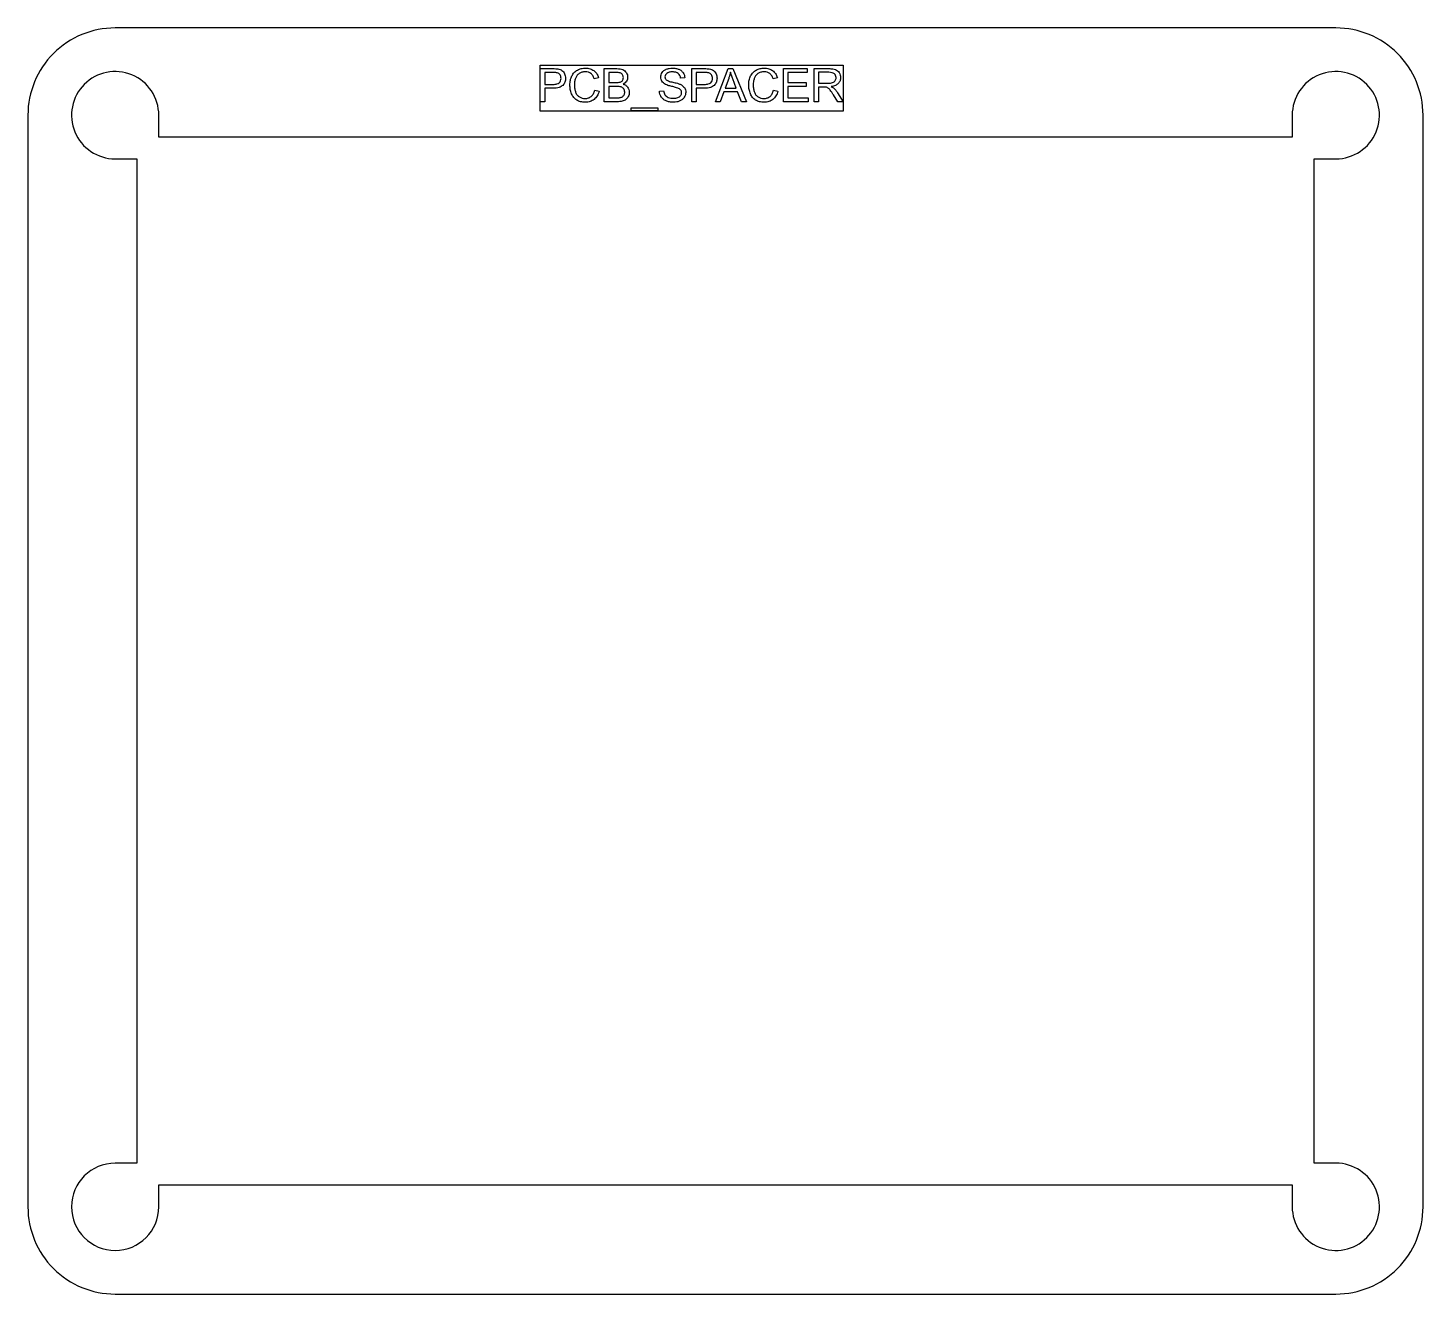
# Model space of a CAD drawing. Header units: millimetres. Extents: x -270 to -4, y 9 to 185.
# Drawn here: x -269.9 to -205.9, y 126.6 to 184.6 of the extents above; entities that cross this region are included whole.
import ezdxf

# ---------------------------------------------------------------- set-up
doc = ezdxf.new("R2010")
doc.units = ezdxf.units.MM
doc.layers.get('0').update_dxf_attribs({"linetype": 'CONTINUOUS'})

msp = doc.modelspace()

# ---------------------------------------------------------------- linework, layer by layer
for p, q in [((-246.394, 181.21), (-246.394, 182.725)), ((-246.394, 182.725), (-245.822, 182.725)), ((-245.806, 182.546), (-246.193, 182.546)), ((-246.193, 182.546), (-246.193, 182.004)), ((-243.726, 182.309), (-243.924, 182.263)), ((-243.462, 181.21), (-243.462, 182.725)), ((-243.462, 182.725), (-242.893, 182.725)), ((-242.958, 182.546), (-243.261, 182.546)), ((-243.261, 182.546), (-243.261, 182.088)), ((-239.772, 182.298), (-239.964, 182.283)), ((-239.453, 181.21), (-239.453, 182.725)), ((-239.453, 182.725), (-238.881, 182.725)), ((-238.865, 182.546), (-239.252, 182.546)), ((-239.252, 182.546), (-239.252, 182.004)), ((-238.364, 181.21), (-237.782, 182.725)), ((-237.761, 182.276), (-237.927, 181.832)), ((-237.782, 182.725), (-237.566, 182.725)), ((-237.566, 182.725), (-236.946, 181.21)), ((-235.53, 182.309), (-235.728, 182.263)), ((-235.253, 181.21), (-235.253, 182.725)), ((-235.253, 182.725), (-234.158, 182.725)), ((-234.158, 182.546), (-235.053, 182.546)), ((-235.053, 182.546), (-235.053, 182.082)), ((-234.158, 182.725), (-234.158, 182.546)), ((-233.843, 181.21), (-233.843, 182.725)), ((-233.843, 182.725), (-233.171, 182.725)), ((-233.163, 182.557), (-233.642, 182.557)), ((-233.642, 182.557), (-233.642, 182.056)), ((-246.193, 182.004), (-245.802, 182.004)), ((-245.805, 181.826), (-246.193, 181.826)), ((-246.193, 181.826), (-246.193, 181.21)), ((-243.901, 181.741), (-243.7, 181.69)), ((-243.261, 182.088), (-242.934, 182.088)), ((-242.911, 181.909), (-243.261, 181.909)), ((-243.261, 181.909), (-243.261, 181.388)), ((-240.933, 181.696), (-240.744, 181.713)), ((-239.252, 182.004), (-238.86, 182.004)), ((-238.864, 181.826), (-239.252, 181.826)), ((-239.252, 181.826), (-239.252, 181.21)), ((-237.985, 181.668), (-238.151, 181.21)), ((-237.352, 181.668), (-237.985, 181.668)), ((-237.927, 181.832), (-237.414, 181.832)), ((-237.414, 181.832), (-237.572, 182.251)), ((-237.175, 181.21), (-237.352, 181.668)), ((-235.705, 181.741), (-235.505, 181.69)), ((-235.053, 182.082), (-234.215, 182.082)), ((-234.215, 181.904), (-235.053, 181.904)), ((-235.053, 181.904), (-235.053, 181.388)), ((-234.215, 182.082), (-234.215, 181.904)), ((-233.642, 182.056), (-233.211, 182.056)), ((-233.41, 181.882), (-233.642, 181.882)), ((-233.642, 181.882), (-233.642, 181.21)), ((-232.771, 181.622), (-232.507, 181.21)), ((-246.193, 181.21), (-246.394, 181.21)), ((-242.884, 181.21), (-243.462, 181.21)), ((-243.261, 181.388), (-242.884, 181.388)), ((-239.252, 181.21), (-239.453, 181.21)), ((-238.151, 181.21), (-238.364, 181.21)), ((-236.946, 181.21), (-237.175, 181.21)), ((-234.123, 181.21), (-235.253, 181.21)), ((-235.053, 181.388), (-234.123, 181.388)), ((-234.123, 181.388), (-234.123, 181.21)), ((-233.642, 181.21), (-233.843, 181.21)), ((-232.76, 181.21), (-232.96, 181.525)), ((-232.507, 181.21), (-232.76, 181.21)), ((-242.237, 180.789), (-242.237, 180.923)), ((-242.237, 180.923), (-241.004, 180.923)), ((-241.004, 180.789), (-242.237, 180.789)), ((-241.004, 180.923), (-241.004, 180.789))]:
    msp.add_line(p, q)
for points in [[(-269.882, 130.571, 0.414214), (-265.882, 126.571), (-209.932, 126.571, 0.414214), (-205.932, 130.571), (-205.932, 180.591, 0.414214), (-209.932, 184.591), (-265.882, 184.591, 0.414214), (-269.882, 180.591)], [(-265.882, 132.571, 2.414213), (-263.882, 130.571), (-263.882, 131.571), (-211.932, 131.571), (-211.932, 130.571, 2.414214), (-209.932, 132.571), (-210.932, 132.571), (-210.932, 178.591), (-209.932, 178.591, 2.414216), (-211.932, 180.591), (-211.932, 179.591), (-263.882, 179.591), (-263.882, 180.591, 2.414215), (-265.882, 178.591), (-264.882, 178.591), (-264.882, 132.571)]]:
    msp.add_lwpolyline(points, format="xyb", close=True)
msp.add_lwpolyline([(-232.517, 180.769), (-246.404, 180.769), (-246.404, 182.886), (-232.517, 182.886)], close=True)
for points, knots in [([(-245.822, 182.725), (-245.778, 182.725), (-245.701, 182.724), (-245.624, 182.714), (-245.592, 182.71)], [0, 0, 0, 0, 0.01331162, 0.02311292, 0.02311292, 0.02311292, 0.02311292]), ([(-245.619, 182.533), (-245.643, 182.536), (-245.705, 182.546), (-245.767, 182.546), (-245.806, 182.546)], [0, 0, 0, 0, 0.00727897, 0.01878191, 0.01878191, 0.01878191, 0.01878191]), ([(-245.492, 182.443), (-245.509, 182.464), (-245.544, 182.505), (-245.594, 182.523), (-245.619, 182.533)], [0, 0, 0, 0, 0.00791117, 0.01574246, 0.01574246, 0.01574246, 0.01574246]), ([(-245.592, 182.71), (-245.557, 182.703), (-245.491, 182.69), (-245.432, 182.656), (-245.405, 182.639)], [0, 0, 0, 0, 0.01060721, 0.02012395, 0.02012395, 0.02012395, 0.02012395]), ([(-245.526, 182.077), (-245.502, 182.104), (-245.452, 182.163), (-245.447, 182.24), (-245.444, 182.28)], [0, 0, 0, 0, 0.01064518, 0.02247567, 0.02247567, 0.02247567, 0.02247567]), ([(-245.444, 182.28), (-245.446, 182.31), (-245.449, 182.369), (-245.478, 182.419), (-245.492, 182.443)], [0, 0, 0, 0, 0.00890519, 0.01718524, 0.01718524, 0.01718524, 0.01718524]), ([(-245.405, 182.639), (-245.381, 182.62), (-245.331, 182.579), (-245.299, 182.523), (-245.283, 182.493)], [0, 0, 0, 0, 0.00925279, 0.01916926, 0.01916926, 0.01916926, 0.01916926]), ([(-245.237, 182.287), (-245.242, 182.225), (-245.251, 182.104), (-245.324, 182.007), (-245.36, 181.959)], [0, 0, 0, 0, 0.01810434, 0.03560296, 0.03560296, 0.03560296, 0.03560296]), ([(-245.283, 182.493), (-245.27, 182.461), (-245.243, 182.395), (-245.239, 182.323), (-245.237, 182.287)], [0, 0, 0, 0, 0.01045561, 0.02131704, 0.02131704, 0.02131704, 0.02131704]), ([(-245.04, 181.979), (-245.037, 182.053), (-245.031, 182.197), (-244.976, 182.329), (-244.95, 182.391)], [0, 0, 0, 0, 0.02227138, 0.04257123, 0.04257123, 0.04257123, 0.04257123]), ([(-244.95, 182.391), (-244.916, 182.446), (-244.851, 182.555), (-244.745, 182.625), (-244.692, 182.659)], [0, 0, 0, 0, 0.01898323, 0.03756669, 0.03756669, 0.03756669, 0.03756669]), ([(-244.786, 182.271), (-244.8, 182.223), (-244.827, 182.128), (-244.831, 182.029), (-244.833, 181.98)], [0, 0, 0, 0, 0.01476436, 0.02957869, 0.02957869, 0.02957869, 0.02957869]), ([(-244.621, 182.495), (-244.657, 182.465), (-244.73, 182.403), (-244.767, 182.315), (-244.786, 182.271)], [0, 0, 0, 0, 0.01399572, 0.02823827, 0.02823827, 0.02823827, 0.02823827]), ([(-244.692, 182.659), (-244.635, 182.686), (-244.518, 182.74), (-244.39, 182.747), (-244.325, 182.751)], [0, 0, 0, 0, 0.01882566, 0.03817203, 0.03817203, 0.03817203, 0.03817203]), ([(-244.329, 182.579), (-244.384, 182.576), (-244.488, 182.571), (-244.578, 182.52), (-244.621, 182.495)], [0, 0, 0, 0, 0.01616869, 0.03075391, 0.03075391, 0.03075391, 0.03075391]), ([(-244.077, 182.504), (-244.113, 182.526), (-244.191, 182.572), (-244.281, 182.577), (-244.329, 182.579)], [0, 0, 0, 0, 0.01265299, 0.02668135, 0.02668135, 0.02668135, 0.02668135]), ([(-244.325, 182.751), (-244.253, 182.747), (-244.116, 182.739), (-243.999, 182.669), (-243.942, 182.635)], [0, 0, 0, 0, 0.02112812, 0.04049471, 0.04049471, 0.04049471, 0.04049471]), ([(-243.924, 182.263), (-243.942, 182.313), (-243.975, 182.405), (-244.045, 182.473), (-244.077, 182.504)], [0, 0, 0, 0, 0.01568085, 0.02887115, 0.02887115, 0.02887115, 0.02887115]), ([(-243.942, 182.635), (-243.894, 182.591), (-243.795, 182.501), (-243.75, 182.375), (-243.726, 182.309)], [0, 0, 0, 0, 0.01915523, 0.03961109, 0.03961109, 0.03961109, 0.03961109]), ([(-242.728, 182.525), (-242.758, 182.531), (-242.834, 182.546), (-242.912, 182.546), (-242.958, 182.546)], [0, 0, 0, 0, 0.00925827, 0.02319517, 0.02319517, 0.02319517, 0.02319517]), ([(-242.893, 182.725), (-242.841, 182.724), (-242.745, 182.722), (-242.655, 182.692), (-242.615, 182.679)], [0, 0, 0, 0, 0.01568728, 0.0283738, 0.0283738, 0.0283738, 0.0283738]), ([(-242.625, 182.446), (-242.638, 182.464), (-242.665, 182.5), (-242.707, 182.516), (-242.728, 182.525)], [0, 0, 0, 0, 0.00652994, 0.01319748, 0.01319748, 0.01319748, 0.01319748]), ([(-242.627, 182.181), (-242.616, 182.2), (-242.592, 182.241), (-242.59, 182.289), (-242.588, 182.313)], [0, 0, 0, 0, 0.00661562, 0.01396615, 0.01396615, 0.01396615, 0.01396615]), ([(-242.588, 182.313), (-242.59, 182.338), (-242.592, 182.384), (-242.614, 182.426), (-242.625, 182.446)], [0, 0, 0, 0, 0.00715003, 0.01390688, 0.01390688, 0.01390688, 0.01390688]), ([(-242.615, 182.679), (-242.582, 182.661), (-242.516, 182.627), (-242.472, 182.567), (-242.45, 182.537)], [0, 0, 0, 0, 0.01102659, 0.02195102, 0.02195102, 0.02195102, 0.02195102]), ([(-242.45, 182.537), (-242.433, 182.505), (-242.399, 182.443), (-242.394, 182.372), (-242.391, 182.337)], [0, 0, 0, 0, 0.01074756, 0.02107404, 0.02107404, 0.02107404, 0.02107404]), ([(-242.391, 182.337), (-242.393, 182.305), (-242.398, 182.24), (-242.428, 182.183), (-242.444, 182.154)], [0, 0, 0, 0, 0.00952258, 0.01922685, 0.01922685, 0.01922685, 0.01922685]), ([(-240.875, 182.333), (-240.872, 182.371), (-240.866, 182.447), (-240.829, 182.514), (-240.81, 182.547)], [0, 0, 0, 0, 0.01121629, 0.0226589, 0.0226589, 0.0226589, 0.0226589]), ([(-240.822, 182.144), (-240.837, 182.174), (-240.869, 182.233), (-240.873, 182.299), (-240.875, 182.333)], [0, 0, 0, 0, 0.00977905, 0.01980259, 0.01980259, 0.01980259, 0.01980259]), ([(-240.81, 182.547), (-240.785, 182.579), (-240.733, 182.644), (-240.658, 182.68), (-240.62, 182.699)], [0, 0, 0, 0, 0.0118789, 0.02459588, 0.02459588, 0.02459588, 0.02459588]), ([(-240.598, 182.507), (-240.623, 182.484), (-240.669, 182.441), (-240.678, 182.377), (-240.682, 182.346)], [0, 0, 0, 0, 0.00964234, 0.01860738, 0.01860738, 0.01860738, 0.01860738]), ([(-240.682, 182.346), (-240.679, 182.321), (-240.674, 182.269), (-240.64, 182.231), (-240.623, 182.212)], [0, 0, 0, 0, 0.00758577, 0.01503263, 0.01503263, 0.01503263, 0.01503263]), ([(-240.62, 182.699), (-240.576, 182.714), (-240.486, 182.745), (-240.391, 182.749), (-240.342, 182.751)], [0, 0, 0, 0, 0.01376047, 0.02841613, 0.02841613, 0.02841613, 0.02841613]), ([(-240.333, 182.574), (-240.387, 182.573), (-240.481, 182.572), (-240.563, 182.527), (-240.598, 182.507)], [0, 0, 0, 0, 0.01581065, 0.02770044, 0.02770044, 0.02770044, 0.02770044]), ([(-240.342, 182.751), (-240.288, 182.749), (-240.186, 182.745), (-240.09, 182.712), (-240.044, 182.696)], [0, 0, 0, 0, 0.01590967, 0.03035692, 0.03035692, 0.03035692, 0.03035692]), ([(-240.069, 182.5), (-240.105, 182.522), (-240.186, 182.57), (-240.281, 182.572), (-240.333, 182.574)], [0, 0, 0, 0, 0.01236411, 0.02780848, 0.02780848, 0.02780848, 0.02780848]), ([(-239.964, 182.283), (-239.971, 182.328), (-239.985, 182.411), (-240.042, 182.472), (-240.069, 182.5)], [0, 0, 0, 0, 0.01305885, 0.0245925, 0.0245925, 0.0245925, 0.0245925]), ([(-240.044, 182.696), (-240.004, 182.677), (-239.926, 182.638), (-239.873, 182.57), (-239.846, 182.537)], [0, 0, 0, 0, 0.01320996, 0.02572144, 0.02572144, 0.02572144, 0.02572144]), ([(-239.846, 182.537), (-239.826, 182.5), (-239.785, 182.426), (-239.776, 182.341), (-239.772, 182.298)], [0, 0, 0, 0, 0.01243626, 0.02524759, 0.02524759, 0.02524759, 0.02524759]), ([(-238.881, 182.725), (-238.837, 182.725), (-238.76, 182.724), (-238.683, 182.714), (-238.651, 182.71)], [0, 0, 0, 0, 0.01331159, 0.02311292, 0.02311292, 0.02311292, 0.02311292]), ([(-238.678, 182.533), (-238.702, 182.536), (-238.763, 182.546), (-238.826, 182.546), (-238.865, 182.546)], [0, 0, 0, 0, 0.00727897, 0.01878191, 0.01878191, 0.01878191, 0.01878191]), ([(-238.551, 182.443), (-238.568, 182.464), (-238.602, 182.505), (-238.653, 182.523), (-238.678, 182.533)], [0, 0, 0, 0, 0.00791117, 0.01574244, 0.01574244, 0.01574244, 0.01574244]), ([(-238.651, 182.71), (-238.616, 182.703), (-238.549, 182.69), (-238.491, 182.656), (-238.464, 182.639)], [0, 0, 0, 0, 0.01060725, 0.02012396, 0.02012396, 0.02012396, 0.02012396]), ([(-238.585, 182.077), (-238.561, 182.104), (-238.51, 182.163), (-238.505, 182.24), (-238.503, 182.28)], [0, 0, 0, 0, 0.01064517, 0.02247566, 0.02247566, 0.02247566, 0.02247566]), ([(-238.503, 182.28), (-238.505, 182.31), (-238.508, 182.369), (-238.537, 182.419), (-238.551, 182.443)], [0, 0, 0, 0, 0.00890519, 0.01718523, 0.01718523, 0.01718523, 0.01718523]), ([(-238.464, 182.639), (-238.439, 182.62), (-238.389, 182.579), (-238.358, 182.523), (-238.342, 182.493)], [0, 0, 0, 0, 0.00925285, 0.01916929, 0.01916929, 0.01916929, 0.01916929]), ([(-238.296, 182.287), (-238.301, 182.225), (-238.31, 182.104), (-238.383, 182.007), (-238.419, 181.959)], [0, 0, 0, 0, 0.01810434, 0.03560298, 0.03560298, 0.03560298, 0.03560298]), ([(-238.342, 182.493), (-238.329, 182.461), (-238.301, 182.395), (-238.298, 182.323), (-238.296, 182.287)], [0, 0, 0, 0, 0.01045562, 0.02131705, 0.02131705, 0.02131705, 0.02131705]), ([(-237.679, 182.566), (-237.69, 182.517), (-237.711, 182.419), (-237.744, 182.324), (-237.761, 182.276)], [0, 0, 0, 0, 0.01493419, 0.03009147, 0.03009147, 0.03009147, 0.03009147]), ([(-237.572, 182.251), (-237.593, 182.309), (-237.632, 182.413), (-237.665, 182.519), (-237.679, 182.566)], [0, 0, 0, 0, 0.01852106, 0.03321365, 0.03321365, 0.03321365, 0.03321365]), ([(-236.844, 181.979), (-236.841, 182.053), (-236.835, 182.197), (-236.78, 182.329), (-236.754, 182.391)], [0, 0, 0, 0, 0.02227137, 0.04257124, 0.04257124, 0.04257124, 0.04257124]), ([(-236.754, 182.391), (-236.721, 182.446), (-236.655, 182.555), (-236.549, 182.625), (-236.496, 182.659)], [0, 0, 0, 0, 0.01898321, 0.03756672, 0.03756672, 0.03756672, 0.03756672]), ([(-236.59, 182.271), (-236.604, 182.223), (-236.631, 182.128), (-236.635, 182.029), (-236.637, 181.98)], [0, 0, 0, 0, 0.01476436, 0.02957869, 0.02957869, 0.02957869, 0.02957869]), ([(-236.425, 182.495), (-236.461, 182.465), (-236.534, 182.403), (-236.571, 182.315), (-236.59, 182.271)], [0, 0, 0, 0, 0.01399574, 0.0282383, 0.0282383, 0.0282383, 0.0282383]), ([(-236.496, 182.659), (-236.439, 182.686), (-236.322, 182.74), (-236.194, 182.747), (-236.129, 182.751)], [0, 0, 0, 0, 0.01882568, 0.03817199, 0.03817199, 0.03817199, 0.03817199]), ([(-236.133, 182.579), (-236.188, 182.576), (-236.292, 182.571), (-236.382, 182.52), (-236.425, 182.495)], [0, 0, 0, 0, 0.0161686, 0.03075386, 0.03075386, 0.03075386, 0.03075386]), ([(-235.881, 182.504), (-235.918, 182.526), (-235.995, 182.572), (-236.085, 182.577), (-236.133, 182.579)], [0, 0, 0, 0, 0.01265295, 0.02668132, 0.02668132, 0.02668132, 0.02668132]), ([(-236.129, 182.751), (-236.057, 182.747), (-235.92, 182.739), (-235.803, 182.669), (-235.746, 182.635)], [0, 0, 0, 0, 0.0211281, 0.04049472, 0.04049472, 0.04049472, 0.04049472]), ([(-235.728, 182.263), (-235.746, 182.313), (-235.779, 182.405), (-235.849, 182.473), (-235.881, 182.504)], [0, 0, 0, 0, 0.01568086, 0.0288712, 0.0288712, 0.0288712, 0.0288712]), ([(-235.746, 182.635), (-235.698, 182.591), (-235.599, 182.501), (-235.554, 182.375), (-235.53, 182.309)], [0, 0, 0, 0, 0.01915529, 0.03961113, 0.03961113, 0.03961113, 0.03961113]), ([(-233.171, 182.725), (-233.111, 182.724), (-233.006, 182.723), (-232.906, 182.696), (-232.863, 182.684)], [0, 0, 0, 0, 0.01785765, 0.03118483, 0.03118483, 0.03118483, 0.03118483]), ([(-232.916, 182.488), (-232.949, 182.508), (-233.024, 182.554), (-233.113, 182.556), (-233.163, 182.557)], [0, 0, 0, 0, 0.01132504, 0.02601303, 0.02601303, 0.02601303, 0.02601303]), ([(-232.838, 182.311), (-232.841, 182.345), (-232.847, 182.413), (-232.893, 182.463), (-232.916, 182.488)], [0, 0, 0, 0, 0.00998514, 0.01980119, 0.01980119, 0.01980119, 0.01980119]), ([(-232.878, 182.175), (-232.867, 182.197), (-232.843, 182.239), (-232.84, 182.287), (-232.838, 182.311)], [0, 0, 0, 0, 0.00719051, 0.01432878, 0.01432878, 0.01432878, 0.01432878]), ([(-232.863, 182.684), (-232.829, 182.667), (-232.761, 182.634), (-232.717, 182.571), (-232.694, 182.54)], [0, 0, 0, 0, 0.01103602, 0.02248927, 0.02248927, 0.02248927, 0.02248927]), ([(-232.631, 182.311), (-232.635, 182.26), (-232.643, 182.159), (-232.705, 182.079), (-232.736, 182.04)], [0, 0, 0, 0, 0.01508447, 0.02968566, 0.02968566, 0.02968566, 0.02968566]), ([(-232.694, 182.54), (-232.676, 182.504), (-232.639, 182.433), (-232.634, 182.352), (-232.631, 182.311)], [0, 0, 0, 0, 0.01186115, 0.02392766, 0.02392766, 0.02392766, 0.02392766]), ([(-245.36, 181.959), (-245.416, 181.921), (-245.548, 181.829), (-245.711, 181.827), (-245.805, 181.826)], [0, 0, 0, 0, 0.01996676, 0.0473538, 0.0473538, 0.0473538, 0.0473538]), ([(-245.802, 182.004), (-245.745, 182.005), (-245.646, 182.006), (-245.561, 182.056), (-245.526, 182.077)], [0, 0, 0, 0, 0.01671217, 0.02896085, 0.02896085, 0.02896085, 0.02896085]), ([(-244.96, 181.572), (-244.983, 181.637), (-245.031, 181.768), (-245.037, 181.908), (-245.04, 181.979)], [0, 0, 0, 0, 0.02051071, 0.04161248, 0.04161248, 0.04161248, 0.04161248]), ([(-244.833, 181.98), (-244.831, 181.919), (-244.828, 181.804), (-244.793, 181.694), (-244.777, 181.642)], [0, 0, 0, 0, 0.01815441, 0.03435982, 0.03435982, 0.03435982, 0.03435982]), ([(-244.777, 181.642), (-244.756, 181.597), (-244.716, 181.511), (-244.639, 181.454), (-244.602, 181.427)], [0, 0, 0, 0, 0.01450672, 0.02817081, 0.02817081, 0.02817081, 0.02817081]), ([(-244.059, 181.452), (-244.023, 181.491), (-243.945, 181.573), (-243.916, 181.682), (-243.901, 181.741)], [0, 0, 0, 0, 0.01554017, 0.03335715, 0.03335715, 0.03335715, 0.03335715]), ([(-243.7, 181.69), (-243.724, 181.614), (-243.769, 181.47), (-243.876, 181.364), (-243.927, 181.313)], [0, 0, 0, 0, 0.02348908, 0.04458605, 0.04458605, 0.04458605, 0.04458605]), ([(-242.934, 182.088), (-242.895, 182.088), (-242.831, 182.088), (-242.768, 182.101), (-242.742, 182.106)], [0, 0, 0, 0, 0.01145478, 0.01924105, 0.01924105, 0.01924105, 0.01924105]), ([(-242.689, 181.884), (-242.72, 181.891), (-242.793, 181.908), (-242.868, 181.909), (-242.911, 181.909)], [0, 0, 0, 0, 0.00958228, 0.02237498, 0.02237498, 0.02237498, 0.02237498]), ([(-242.742, 182.106), (-242.719, 182.114), (-242.674, 182.13), (-242.642, 182.165), (-242.627, 182.181)], [0, 0, 0, 0, 0.00735504, 0.01396313, 0.01396313, 0.01396313, 0.01396313]), ([(-242.569, 181.796), (-242.585, 181.815), (-242.618, 181.855), (-242.665, 181.874), (-242.689, 181.884)], [0, 0, 0, 0, 0.0074276, 0.0151119, 0.0151119, 0.0151119, 0.0151119]), ([(-242.444, 182.154), (-242.464, 182.127), (-242.507, 182.069), (-242.57, 182.034), (-242.603, 182.016)], [0, 0, 0, 0, 0.01019013, 0.02131245, 0.02131245, 0.02131245, 0.02131245]), ([(-242.603, 182.016), (-242.56, 182.001), (-242.479, 181.972), (-242.42, 181.909), (-242.392, 181.878)], [0, 0, 0, 0, 0.01332344, 0.02554679, 0.02554679, 0.02554679, 0.02554679]), ([(-242.525, 181.649), (-242.527, 181.676), (-242.53, 181.728), (-242.556, 181.774), (-242.569, 181.796)], [0, 0, 0, 0, 0.00799344, 0.01554018, 0.01554018, 0.01554018, 0.01554018]), ([(-242.555, 181.521), (-242.547, 181.541), (-242.528, 181.581), (-242.526, 181.626), (-242.525, 181.649)], [0, 0, 0, 0, 0.00636583, 0.01321532, 0.01321532, 0.01321532, 0.01321532]), ([(-242.392, 181.878), (-242.37, 181.844), (-242.326, 181.774), (-242.32, 181.691), (-242.318, 181.649)], [0, 0, 0, 0, 0.0119559, 0.024444, 0.024444, 0.024444, 0.024444]), ([(-242.318, 181.649), (-242.319, 181.614), (-242.323, 181.546), (-242.349, 181.482), (-242.363, 181.451)], [0, 0, 0, 0, 0.01033203, 0.02043286, 0.02043286, 0.02043286, 0.02043286]), ([(-240.849, 181.424), (-240.873, 181.466), (-240.92, 181.551), (-240.928, 181.647), (-240.933, 181.696)], [0, 0, 0, 0, 0.01417659, 0.02876179, 0.02876179, 0.02876179, 0.02876179]), ([(-240.66, 182.003), (-240.693, 182.023), (-240.756, 182.059), (-240.801, 182.117), (-240.822, 182.144)], [0, 0, 0, 0, 0.01141236, 0.02165161, 0.02165161, 0.02165161, 0.02165161]), ([(-240.744, 181.713), (-240.738, 181.678), (-240.728, 181.612), (-240.696, 181.554), (-240.681, 181.526)], [0, 0, 0, 0, 0.01058684, 0.01981448, 0.01981448, 0.01981448, 0.01981448]), ([(-240.367, 181.909), (-240.427, 181.923), (-240.527, 181.947), (-240.622, 181.987), (-240.66, 182.003)], [0, 0, 0, 0, 0.01840698, 0.03078595, 0.03078595, 0.03078595, 0.03078595]), ([(-240.623, 182.212), (-240.588, 182.193), (-240.494, 182.14), (-240.388, 182.118), (-240.32, 182.104)], [0, 0, 0, 0, 0.01173478, 0.03225503, 0.03225503, 0.03225503, 0.03225503]), ([(-240.098, 181.835), (-240.13, 181.845), (-240.219, 181.874), (-240.31, 181.895), (-240.367, 181.909)], [0, 0, 0, 0, 0.01025251, 0.02797798, 0.02797798, 0.02797798, 0.02797798]), ([(-240.32, 182.104), (-240.251, 182.089), (-240.137, 182.063), (-240.028, 182.023), (-239.985, 182.007)], [0, 0, 0, 0, 0.02124723, 0.03493427, 0.03493427, 0.03493427, 0.03493427]), ([(-239.961, 181.745), (-239.979, 181.763), (-240.018, 181.802), (-240.069, 181.823), (-240.098, 181.835)], [0, 0, 0, 0, 0.00734704, 0.0164584, 0.0164584, 0.0164584, 0.0164584]), ([(-239.985, 182.007), (-239.945, 181.987), (-239.869, 181.949), (-239.815, 181.883), (-239.79, 181.853)], [0, 0, 0, 0, 0.01341555, 0.02514145, 0.02514145, 0.02514145, 0.02514145]), ([(-239.963, 181.491), (-239.95, 181.511), (-239.925, 181.551), (-239.922, 181.598), (-239.92, 181.621)], [0, 0, 0, 0, 0.00699738, 0.01383865, 0.01383865, 0.01383865, 0.01383865]), ([(-239.92, 181.621), (-239.921, 181.644), (-239.925, 181.689), (-239.949, 181.727), (-239.961, 181.745)], [0, 0, 0, 0, 0.00675868, 0.01331329, 0.01331329, 0.01331329, 0.01331329]), ([(-239.727, 181.637), (-239.73, 181.598), (-239.736, 181.516), (-239.776, 181.446), (-239.796, 181.41)], [0, 0, 0, 0, 0.01187041, 0.02407629, 0.02407629, 0.02407629, 0.02407629]), ([(-239.79, 181.853), (-239.771, 181.82), (-239.734, 181.753), (-239.729, 181.677), (-239.727, 181.637)], [0, 0, 0, 0, 0.01111943, 0.02271217, 0.02271217, 0.02271217, 0.02271217]), ([(-238.419, 181.959), (-238.475, 181.921), (-238.607, 181.829), (-238.77, 181.827), (-238.864, 181.826)], [0, 0, 0, 0, 0.01996675, 0.04735379, 0.04735379, 0.04735379, 0.04735379]), ([(-238.86, 182.004), (-238.804, 182.005), (-238.705, 182.006), (-238.62, 182.056), (-238.585, 182.077)], [0, 0, 0, 0, 0.01671218, 0.02896085, 0.02896085, 0.02896085, 0.02896085]), ([(-236.764, 181.572), (-236.787, 181.637), (-236.835, 181.768), (-236.841, 181.908), (-236.844, 181.979)], [0, 0, 0, 0, 0.02051071, 0.04161247, 0.04161247, 0.04161247, 0.04161247]), ([(-236.637, 181.98), (-236.636, 181.919), (-236.632, 181.804), (-236.597, 181.694), (-236.581, 181.642)], [0, 0, 0, 0, 0.01815442, 0.03435982, 0.03435982, 0.03435982, 0.03435982]), ([(-236.581, 181.642), (-236.56, 181.597), (-236.52, 181.511), (-236.443, 181.454), (-236.406, 181.427)], [0, 0, 0, 0, 0.01450674, 0.02817079, 0.02817079, 0.02817079, 0.02817079]), ([(-235.863, 181.452), (-235.827, 181.491), (-235.749, 181.573), (-235.721, 181.682), (-235.705, 181.741)], [0, 0, 0, 0, 0.01554015, 0.03335713, 0.03335713, 0.03335713, 0.03335713]), ([(-235.505, 181.69), (-235.528, 181.614), (-235.573, 181.47), (-235.681, 181.364), (-235.731, 181.313)], [0, 0, 0, 0, 0.02348908, 0.04458605, 0.04458605, 0.04458605, 0.04458605]), ([(-233.298, 181.875), (-233.313, 181.877), (-233.35, 181.882), (-233.387, 181.882), (-233.41, 181.882)], [0, 0, 0, 0, 0.00452848, 0.01119724, 0.01119724, 0.01119724, 0.01119724]), ([(-233.207, 181.835), (-233.221, 181.844), (-233.25, 181.861), (-233.282, 181.871), (-233.298, 181.875)], [0, 0, 0, 0, 0.00515634, 0.01003031, 0.01003031, 0.01003031, 0.01003031]), ([(-233.211, 182.056), (-233.17, 182.057), (-233.097, 182.057), (-233.027, 182.076), (-232.996, 182.084)], [0, 0, 0, 0, 0.01226792, 0.02176052, 0.02176052, 0.02176052, 0.02176052]), ([(-233.105, 181.734), (-233.122, 181.755), (-233.152, 181.793), (-233.19, 181.822), (-233.207, 181.835)], [0, 0, 0, 0, 0.00817555, 0.01440503, 0.01440503, 0.01440503, 0.01440503]), ([(-232.96, 181.525), (-232.986, 181.565), (-233.032, 181.636), (-233.083, 181.704), (-233.105, 181.734)], [0, 0, 0, 0, 0.01446146, 0.02540739, 0.02540739, 0.02540739, 0.02540739]), ([(-232.736, 182.04), (-232.778, 182.006), (-232.873, 181.93), (-232.992, 181.91), (-233.058, 181.899)], [0, 0, 0, 0, 0.0160675, 0.03568411, 0.03568411, 0.03568411, 0.03568411]), ([(-233.058, 181.899), (-233.034, 181.887), (-232.991, 181.866), (-232.954, 181.837), (-232.937, 181.824)], [0, 0, 0, 0, 0.00796604, 0.01428632, 0.01428632, 0.01428632, 0.01428632]), ([(-232.996, 182.084), (-232.972, 182.095), (-232.925, 182.116), (-232.894, 182.156), (-232.878, 182.175)], [0, 0, 0, 0, 0.0077577, 0.01509068, 0.01509068, 0.01509068, 0.01509068]), ([(-232.937, 181.824), (-232.908, 181.794), (-232.846, 181.732), (-232.797, 181.66), (-232.771, 181.622)], [0, 0, 0, 0, 0.01246576, 0.02618709, 0.02618709, 0.02618709, 0.02618709]), ([(-244.726, 181.283), (-244.775, 181.321), (-244.875, 181.4), (-244.931, 181.514), (-244.96, 181.572)], [0, 0, 0, 0, 0.01821159, 0.03757876, 0.03757876, 0.03757876, 0.03757876]), ([(-244.328, 181.184), (-244.403, 181.186), (-244.544, 181.192), (-244.669, 181.254), (-244.726, 181.283)], [0, 0, 0, 0, 0.02234754, 0.04150305, 0.04150305, 0.04150305, 0.04150305]), ([(-244.602, 181.427), (-244.561, 181.406), (-244.48, 181.364), (-244.39, 181.358), (-244.344, 181.355)], [0, 0, 0, 0, 0.01348277, 0.02695961, 0.02695961, 0.02695961, 0.02695961]), ([(-244.344, 181.355), (-244.291, 181.359), (-244.187, 181.366), (-244.101, 181.424), (-244.059, 181.452)], [0, 0, 0, 0, 0.01574312, 0.03062041, 0.03062041, 0.03062041, 0.03062041]), ([(-243.927, 181.313), (-243.986, 181.276), (-244.108, 181.197), (-244.253, 181.188), (-244.328, 181.184)], [0, 0, 0, 0, 0.02063947, 0.04272507, 0.04272507, 0.04272507, 0.04272507]), ([(-242.884, 181.388), (-242.856, 181.388), (-242.811, 181.388), (-242.765, 181.394), (-242.748, 181.396)], [0, 0, 0, 0, 0.00827022, 0.01367191, 0.01367191, 0.01367191, 0.01367191]), ([(-242.64, 181.235), (-242.676, 181.228), (-242.757, 181.211), (-242.839, 181.21), (-242.884, 181.21)], [0, 0, 0, 0, 0.01125885, 0.02461933, 0.02461933, 0.02461933, 0.02461933]), ([(-242.748, 181.396), (-242.726, 181.4), (-242.685, 181.409), (-242.649, 181.428), (-242.632, 181.437)], [0, 0, 0, 0, 0.00656777, 0.01234654, 0.01234654, 0.01234654, 0.01234654]), ([(-242.474, 181.31), (-242.498, 181.294), (-242.549, 181.261), (-242.608, 181.244), (-242.64, 181.235)], [0, 0, 0, 0, 0.00863263, 0.01829089, 0.01829089, 0.01829089, 0.01829089]), ([(-242.632, 181.437), (-242.617, 181.448), (-242.586, 181.471), (-242.566, 181.504), (-242.555, 181.521)], [0, 0, 0, 0, 0.00552976, 0.01147574, 0.01147574, 0.01147574, 0.01147574]), ([(-242.363, 181.451), (-242.378, 181.423), (-242.407, 181.369), (-242.452, 181.329), (-242.474, 181.31)], [0, 0, 0, 0, 0.00953262, 0.01808336, 0.01808336, 0.01808336, 0.01808336]), ([(-240.631, 181.244), (-240.675, 181.266), (-240.761, 181.31), (-240.82, 181.386), (-240.849, 181.424)], [0, 0, 0, 0, 0.01449685, 0.02861487, 0.02861487, 0.02861487, 0.02861487]), ([(-240.681, 181.526), (-240.661, 181.503), (-240.619, 181.452), (-240.56, 181.424), (-240.529, 181.409)], [0, 0, 0, 0, 0.00909238, 0.01946504, 0.01946504, 0.01946504, 0.01946504]), ([(-240.287, 181.184), (-240.35, 181.185), (-240.468, 181.188), (-240.58, 181.226), (-240.631, 181.244)], [0, 0, 0, 0, 0.01896007, 0.03516381, 0.03516381, 0.03516381, 0.03516381]), ([(-240.529, 181.409), (-240.492, 181.395), (-240.417, 181.368), (-240.337, 181.365), (-240.296, 181.364)], [0, 0, 0, 0, 0.01148729, 0.02381184, 0.02381184, 0.02381184, 0.02381184]), ([(-240.296, 181.364), (-240.26, 181.365), (-240.191, 181.367), (-240.125, 181.388), (-240.093, 181.398)], [0, 0, 0, 0, 0.01083397, 0.02063069, 0.02063069, 0.02063069, 0.02063069]), ([(-239.995, 181.243), (-240.04, 181.226), (-240.134, 181.19), (-240.235, 181.186), (-240.287, 181.184)], [0, 0, 0, 0, 0.01448737, 0.02997132, 0.02997132, 0.02997132, 0.02997132]), ([(-240.093, 181.398), (-240.067, 181.409), (-240.016, 181.431), (-239.98, 181.472), (-239.963, 181.491)], [0, 0, 0, 0, 0.00866274, 0.01624531, 0.01624531, 0.01624531, 0.01624531]), ([(-239.796, 181.41), (-239.822, 181.376), (-239.876, 181.306), (-239.954, 181.264), (-239.995, 181.243)], [0, 0, 0, 0, 0.01271144, 0.02620854, 0.02620854, 0.02620854, 0.02620854]), ([(-236.53, 181.283), (-236.579, 181.321), (-236.679, 181.4), (-236.735, 181.514), (-236.764, 181.572)], [0, 0, 0, 0, 0.01821161, 0.03757878, 0.03757878, 0.03757878, 0.03757878]), ([(-236.132, 181.184), (-236.207, 181.186), (-236.348, 181.192), (-236.473, 181.254), (-236.53, 181.283)], [0, 0, 0, 0, 0.02234751, 0.04150302, 0.04150302, 0.04150302, 0.04150302]), ([(-236.406, 181.427), (-236.365, 181.406), (-236.285, 181.364), (-236.194, 181.358), (-236.148, 181.355)], [0, 0, 0, 0, 0.01348279, 0.02695959, 0.02695959, 0.02695959, 0.02695959]), ([(-236.148, 181.355), (-236.095, 181.359), (-235.991, 181.366), (-235.905, 181.424), (-235.863, 181.452)], [0, 0, 0, 0, 0.01574315, 0.03062043, 0.03062043, 0.03062043, 0.03062043]), ([(-235.731, 181.313), (-235.79, 181.276), (-235.912, 181.197), (-236.057, 181.188), (-236.132, 181.184)], [0, 0, 0, 0, 0.02063943, 0.04272508, 0.04272508, 0.04272508, 0.04272508])]:
    msp.add_open_spline(points, degree=3, knots=knots)

doc.saveas('drawing.dxf')
